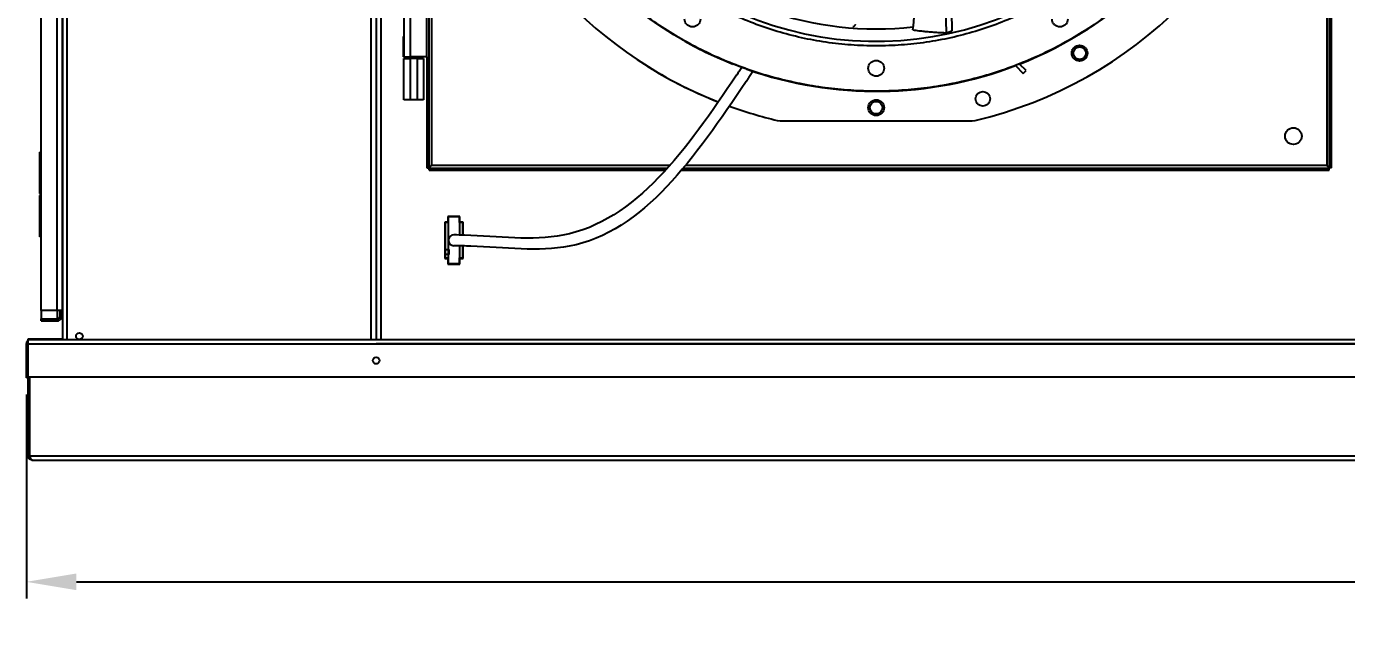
# Model space of a CAD drawing. Header units: inches. Extents: x 1229 to 1453, y -1023 to -720.
# Drawn here: x 1228.68 to 1268.29, y -893 to -875.03 of the extents above; entities that cross this region are included whole.
import ezdxf

# ---------------------------------------------------------------- set-up
doc = ezdxf.new("R2010")
doc.units = ezdxf.units.IN
doc.header["$MEASUREMENT"] = 0
doc.header["$PDSIZE"] = -1
doc.dimstyles.new('RAE Solutions', dxfattribs={"dimtxt": 2, "dimasz": 1.5, "dimexe": 0.5, "dimexo": 0.5, "dimgap": 0.5, "dimtad": 0, "dimtih": 1, "dimtoh": 1, "dimdec": 3, "dimrnd": 0.125, "dimzin": 1, "dimdsep": 46, "dimlunit": 5, "dimtxsty": 'Standard', "dimcen": 0.09, "dimadec": 0, "dimazin": 0, "dimtfac": 1, "dimtdec": 3, "dimtofl": 0, "dimtmove": 0, "dimatfit": 3, "dimfxl": 1, "dimtolj": 1, "dimtzin": 1, "dimarcsym": 0})

# ---------------------------------------------------------------- blocks, each defined once
blk = doc.blocks.new('*D257')
at = {"color": 0, "lineweight": -2, "transparency": 16777216}
for p, q in [((1339.669, -885.937), (1339.669, -892.186)), ((1228.678, -886.065), (1228.678, -892.186)), ((1230.178, -891.686), (1282.007, -891.686)), ((1338.169, -891.686), (1286.341, -891.686))]:
    blk.add_line(p, q, dxfattribs=at)
at = {"color": 0, "transparency": 16777216}
for points in [[(1230.178, -891.436), (1230.178, -891.936), (1228.678, -891.686)], [(1338.169, -891.436), (1338.169, -891.936), (1339.669, -891.686)]]:
    blk.add_solid(points, dxfattribs=at)
at = {"layer": 'Defpoints', "color": 0, "transparency": 16777216}
for p in [(1228.678, -885.565), (1339.669, -885.437), (1339.669, -891.686)]:
    blk.add_point(p, dxfattribs=at)
at = {"color": 0, "transparency": 16777216, "insert": (1284.174, -891.686), "char_height": 2, "attachment_point": 5}
blk.add_mtext('\\A1;111', dxfattribs=at)

msp = doc.modelspace()

# ---------------------------------------------------------------- linework, layer by layer
at = {"color": 18, "linetype": 'Continuous', "lineweight": 25, "true_color": 0x000000}
for p, q in [((1229.7671, -884.4265), (1229.7671, -847.0196)), ((1229.7671, -884.4265), (1229.7671, -847.0196)), ((1229.9001, -884.4265), (1229.9001, -847.0196)), ((1229.9001, -884.4265), (1229.9001, -847.0196)), ((1229.1261, -883.5456), (1229.1261, -847.2956)), ((1229.1261, -883.5456), (1229.1261, -847.2956)), ((1229.6051, -883.5456), (1229.6051, -847.2956)), ((1229.6051, -883.5456), (1229.6051, -847.2956)), ((1229.7511, -847.2956), (1229.7511, -883.5456)), ((1229.7511, -847.2956), (1229.7511, -883.5456)), ((1239.0171, -884.4265), (1239.0171, -851.0276)), ((1239.0171, -884.4265), (1239.0171, -851.0276)), ((1239.1739, -850.9825), (1239.1739, -884.4265)), ((1239.1739, -850.9825), (1239.1739, -884.4265)), ((1239.3069, -850.9825), (1239.3069, -884.4265)), ((1239.3069, -850.9825), (1239.3069, -884.4265)), ((1240.7536, -851.8687), (1240.7536, -879.2706)), ((1240.8366, -851.9447), (1240.8366, -879.1947)), ((1267.6906, -851.9447), (1267.6906, -879.1947)), ((1267.7736, -879.2706), (1267.7736, -851.8687)), ((1267.8366, -879.2706), (1267.8366, -851.8687)), ((1256.2783, -875.2184), (1256.2457, -873.5758)), ((1240.0031, -874.6997), (1240.0031, -875.3343)), ((1240.1906, -874.6997), (1240.1906, -875.9397)), ((1240.6906, -875.9397), (1240.6906, -874.6997)), ((1239.9931, -875.9397), (1239.9931, -875.3343)), ((1239.9931, -875.3343), (1240.0031, -875.3343)), ((1240.0031, -875.3343), (1240.0031, -875.9397)), ((1256.2783, -875.2184), (1256.4423, -875.1659)), ((1239.9931, -875.9397), (1240.0031, -875.9397)), ((1240.0026, -877.2297), (1240.0026, -875.9897)), ((1240.0026, -875.9897), (1240.1901, -875.9897)), ((1240.0031, -875.9397), (1240.1906, -875.9397)), ((1240.0496, -875.9397), (1240.0496, -875.9897)), ((1240.1901, -875.9897), (1240.1901, -877.2297)), ((1240.4091, -875.9897), (1240.1901, -875.9897)), ((1240.6906, -875.9397), (1240.1906, -875.9397)), ((1240.4091, -877.2297), (1240.4091, -875.9897)), ((1240.4091, -875.9897), (1240.5966, -875.9897)), ((1240.5496, -875.9897), (1240.5496, -875.9397)), ((1240.5966, -875.9897), (1240.5966, -877.2297)), ((1240.6906, -875.9397), (1240.6906, -879.2706)), ((1258.3513, -876.2031), (1258.5871, -876.4389)), ((1258.669, -876.3538), (1258.4716, -876.1564)), ((1258.5871, -876.4389), (1258.669, -876.3538)), ((1240.1901, -877.2297), (1240.0026, -877.2297)), ((1240.4091, -877.2297), (1240.1901, -877.2297)), ((1240.5966, -877.2297), (1240.4091, -877.2297)), ((1251.2059, -877.8487), (1251.2963, -877.8592)), ((1251.2963, -877.8592), (1257.0514, -877.8592)), ((1257.0514, -877.8592), (1257.1418, -877.8487)), ((1229.0791, -880.0406), (1229.0791, -878.8006)), ((1229.1261, -878.8006), (1229.0791, -878.8006)), ((1229.0791, -880.0406), (1229.0791, -878.8006)), ((1229.1261, -878.8006), (1229.0791, -878.8006)), ((1240.6906, -879.2706), (1240.7536, -879.2706)), ((1240.7607, -879.3407), (1240.7607, -879.2777)), ((1240.7607, -879.2777), (1247.9105, -879.2777)), ((1240.8366, -879.1947), (1247.9842, -879.1947)), ((1248.3862, -879.2777), (1267.7665, -879.2777)), ((1248.4552, -879.1947), (1267.6906, -879.1947)), ((1267.7665, -879.3407), (1267.7665, -879.2777)), ((1267.8366, -879.2706), (1267.7736, -879.2706)), ((1240.7607, -879.3407), (1247.8535, -879.3407)), ((1248.3331, -879.3407), (1267.7665, -879.3407)), ((1229.1261, -880.0406), (1229.0791, -880.0406)), ((1229.1261, -880.0406), (1229.0791, -880.0406)), ((1229.0949, -880.0406), (1229.0949, -880.1031)), ((1229.0949, -880.0406), (1229.0949, -880.1031)), ((1229.0796, -881.3431), (1229.0796, -880.1031)), ((1229.1261, -880.1031), (1229.0796, -880.1031)), ((1229.0796, -881.3431), (1229.0796, -880.1031)), ((1229.1261, -880.1031), (1229.0796, -880.1031)), ((1229.7511, -880.1031), (1229.7671, -880.1031)), ((1229.7511, -880.1031), (1229.7671, -880.1031)), ((1241.6821, -880.7262), (1241.3221, -880.7262)), ((1241.3221, -880.7262), (1241.3221, -880.9012)), ((1241.6721, -880.7262), (1241.3321, -880.7262)), ((1241.3321, -880.7262), (1241.3321, -880.9012)), ((1241.6721, -880.7362), (1241.3321, -880.7362)), ((1241.3321, -880.7362), (1241.3321, -880.9112)), ((1241.6721, -880.9012), (1241.6721, -880.7262)), ((1241.6721, -880.9112), (1241.6721, -880.7362)), ((1241.6821, -880.9012), (1241.6821, -880.7262)), ((1241.2271, -880.9012), (1241.2271, -881.9862)), ((1241.3221, -880.9012), (1241.2271, -880.9012)), ((1241.2371, -880.9012), (1241.2371, -881.7162)), ((1241.3321, -880.9012), (1241.2371, -880.9012)), ((1241.2371, -880.9112), (1241.2371, -881.9762)), ((1241.3321, -880.9112), (1241.2371, -880.9112)), ((1241.3321, -880.9112), (1241.3321, -881.9762)), ((1241.7671, -880.9012), (1241.6721, -880.9012)), ((1241.7671, -880.9112), (1241.6721, -880.9112)), ((1241.6721, -880.9112), (1241.6721, -881.2852)), ((1241.7771, -880.9012), (1241.6821, -880.9012)), ((1241.7671, -881.2885), (1241.7671, -880.9012)), ((1241.7671, -881.2885), (1241.7671, -880.9112)), ((1241.7671, -881.1501), (1241.7671, -881.2885)), ((1241.7771, -881.2889), (1241.7771, -880.9012)), ((1229.1261, -881.3431), (1229.0796, -881.3431)), ((1229.1261, -881.3431), (1229.0796, -881.3431)), ((1229.7511, -881.3431), (1229.7671, -881.3431)), ((1229.7511, -881.3431), (1229.7671, -881.3431)), ((1241.6721, -881.6099), (1241.6721, -881.9762)), ((1241.7671, -881.9662), (1241.7671, -881.6122)), ((1241.7671, -881.9762), (1241.7671, -881.6122)), ((1241.7771, -881.9862), (1241.7771, -881.6124)), ((1241.2271, -881.9862), (1241.3221, -881.9862)), ((1241.2371, -881.7162), (1241.3471, -881.7162)), ((1241.3471, -881.8662), (1241.2371, -881.8662)), ((1241.2371, -881.8662), (1241.2371, -881.9662)), ((1241.2371, -881.9662), (1241.3321, -881.9662)), ((1241.2371, -881.9762), (1241.3321, -881.9762)), ((1241.3221, -881.9862), (1241.3221, -882.1612)), ((1241.3321, -881.9662), (1241.3321, -882.1412)), ((1241.3321, -881.9762), (1241.3321, -882.1512)), ((1241.3471, -881.7162), (1241.3471, -881.8662)), ((1241.6721, -882.1412), (1241.6721, -881.9662)), ((1241.6721, -881.9662), (1241.7671, -881.9662)), ((1241.6721, -882.1512), (1241.6721, -881.9762)), ((1241.6721, -881.9762), (1241.7671, -881.9762)), ((1241.6821, -881.9862), (1241.7771, -881.9862)), ((1241.6821, -882.1612), (1241.6821, -881.9862)), ((1241.3221, -882.1612), (1241.6821, -882.1612)), ((1241.3321, -882.1412), (1241.6721, -882.1412)), ((1241.3321, -882.1512), (1241.6721, -882.1512)), ((1229.6051, -883.5456), (1229.1261, -883.5456)), ((1229.1261, -883.5456), (1229.1261, -883.7956)), ((1229.6051, -883.5456), (1229.1261, -883.5456)), ((1229.1261, -883.5456), (1229.1261, -883.7956)), ((1229.7252, -883.5456), (1229.6051, -883.5456)), ((1229.6051, -883.5456), (1229.6051, -883.7956)), ((1229.7252, -883.5456), (1229.6051, -883.5456)), ((1229.6051, -883.5456), (1229.6051, -883.7956)), ((1229.6881, -883.7956), (1229.6881, -883.5456)), ((1229.6881, -883.7956), (1229.6881, -883.5456)), ((1229.7511, -883.5456), (1229.7252, -883.5456)), ((1229.7511, -883.5456), (1229.7252, -883.5456)), ((1229.7511, -883.7956), (1229.7511, -883.5456)), ((1229.7511, -883.7956), (1229.7511, -883.5456)), ((1229.1261, -883.8586), (1229.1261, -883.7956)), ((1229.1261, -883.7956), (1229.6051, -883.7956)), ((1229.1261, -883.8586), (1229.1261, -883.7956)), ((1229.1261, -883.7956), (1229.6051, -883.7956)), ((1229.1261, -883.8586), (1229.6051, -883.8586)), ((1229.1261, -883.8586), (1229.6051, -883.8586)), ((1229.6051, -883.7956), (1229.6051, -883.8586)), ((1229.6051, -883.7956), (1229.6051, -883.8586)), ((1229.7252, -883.7956), (1229.6881, -883.7956)), ((1229.7252, -883.7956), (1229.6881, -883.7956)), ((1229.7511, -883.7956), (1229.7252, -883.7956)), ((1229.7511, -883.7956), (1229.7252, -883.7956)), ((1228.7284, -884.4265), (1228.7284, -884.4025)), ((1228.7284, -884.4025), (1229.7284, -884.4025)), ((1228.7284, -884.4265), (1228.7284, -884.4025)), ((1228.7284, -884.4025), (1229.7284, -884.4025)), ((1228.7284, -884.5595), (1228.7284, -884.4265)), ((1339.6194, -884.4265), (1228.7284, -884.4265)), ((1228.7284, -884.5595), (1228.7284, -884.4265)), ((1229.4909, -884.406), (1228.8114, -884.406)), ((1228.8114, -884.406), (1228.8114, -884.4265)), ((1229.4909, -884.406), (1228.8114, -884.406)), ((1228.8114, -884.406), (1228.8114, -884.4265)), ((1229.4909, -884.406), (1229.4909, -884.4265)), ((1229.4909, -884.406), (1229.4909, -884.4265)), ((1229.7284, -884.4265), (1229.7284, -884.4025)), ((1229.7284, -884.4025), (1229.7671, -884.4025)), ((1229.7284, -884.4265), (1229.7284, -884.4025)), ((1229.7284, -884.4025), (1229.7671, -884.4025)), ((1228.6784, -885.5645), (1228.6784, -884.539)), ((1228.7284, -884.539), (1228.6784, -884.539)), ((1228.6784, -885.5645), (1228.6784, -884.539)), ((1228.7284, -884.539), (1228.6784, -884.539)), ((1228.7284, -885.5515), (1228.7284, -884.5595)), ((1228.7284, -885.5515), (1228.7284, -884.5595)), ((1339.6194, -884.5595), (1228.7284, -884.5595)), ((1228.7284, -885.5645), (1228.6784, -885.5645)), ((1228.7284, -885.5645), (1228.6784, -885.5645)), ((1228.7284, -885.5645), (1228.7284, -885.5515)), ((1228.7284, -885.5645), (1228.7284, -885.5515)), ((1339.5623, -885.5515), (1228.7284, -885.5515)), ((1228.7284, -887.906), (1228.7284, -885.5645)), ((1228.7284, -887.906), (1228.7284, -885.5645)), ((1228.7784, -887.906), (1228.7784, -885.5515)), ((1228.7784, -887.906), (1228.7784, -885.5515)), ((1228.7854, -887.906), (1228.7854, -885.5515)), ((1228.7854, -887.906), (1228.7854, -885.5515)), ((1228.7284, -887.906), (1228.7784, -887.906)), ((1228.7284, -887.906), (1228.7784, -887.906)), ((1228.7854, -887.906), (1339.5623, -887.906)), ((1228.8614, -888.039), (1339.4864, -888.039))]:
    msp.add_line(p, q, dxfattribs=at)
at = {"color": 18, "true_color": 0x000000}
msp.add_line((1239.1739, -884.539), (1329.1739, -884.539), dxfattribs=at)
at = {"color": 18, "linetype": 'Continuous', "lineweight": 25, "true_color": 0x000000}
for centre, radius in [((1254.1739, -865.2608), 11.7126), ((1260.2762, -875.8304), 0.1875), ((1254.1739, -877.4655), 0.1875), ((1266.6906, -878.3197), 0.25), ((1230.2671, -884.3196), 0.0995), ((1230.2671, -884.3196), 0.0995), ((1239.1739, -885.0515), 0.0995), ((1239.1739, -885.0515), 0.0995)]:
    msp.add_circle(centre, radius, dxfattribs=at)
for centre, radius, start, end in [((1254.1739, -865.2608), 12.9331, 193.26667, 248.51312), ((1254.1739, -865.2608), 12.9331, 283.26667, 346.73333), ((1254.1739, -865.2608), 10.2157, 224.36307, 313.03719), ((1254.1739, -865.2608), 11.7147, 291.53134, 314.20264), ((1254.1739, -865.2608), 9.8425, 250.57522, 276.47911), ((1254.1739, -865.2608), 11.7147, 240.6662, 248.46866), ((1254.1739, -865.2608), 12.9331, 237.30348, 248.51312), ((1254.1739, -865.2608), 11.7147, 250.65335, 290.90006), ((1254.1739, -865.2608), 12.9331, 250.083, 256.73333), ((1241.5021, -881.4437), 0.1631, 90, 270), ((1229.6051, -883.7126), 0.083, 270, 0), ((1229.6051, -883.7126), 0.083, 270, 0), ((1229.6051, -883.7126), 0.146, 270, 325.35478), ((1229.6051, -883.7126), 0.146, 270, 325.35478), ((1228.8114, -884.539), 0.133, 128.61324, 180), ((1228.8114, -884.539), 0.133, 128.61324, 180), ((1228.8114, -884.539), 0.133, 90, 122.2353), ((1228.8114, -884.539), 0.133, 90, 122.2353)]:
    msp.add_arc(centre, radius, start, end, dxfattribs=at)
for points, knots in [([(1265.8834, -865.2608), (1265.8786, -865.5163), (1265.8689, -866.0272), (1265.7909, -866.7903), (1265.6667, -867.5468), (1265.4924, -868.2936), (1265.2699, -869.0274), (1264.9998, -869.745), (1264.6833, -870.4435), (1264.3218, -871.1197), (1263.9169, -871.7709), (1263.4703, -872.3942), (1262.9838, -872.9869), (1262.4597, -873.5466), (1261.9, -874.0708), (1261.3073, -874.5572), (1260.684, -875.0039), (1260.0328, -875.4088), (1259.3565, -875.7703), (1258.6581, -876.0867), (1257.9404, -876.3568), (1257.2067, -876.5794), (1256.4599, -876.7535), (1255.7033, -876.8784), (1254.9402, -876.9536), (1254.1739, -876.9787), (1253.4075, -876.9536), (1252.6444, -876.8784), (1251.8878, -876.7535), (1251.141, -876.5794), (1250.4073, -876.3568), (1249.6896, -876.0867), (1248.9912, -875.7702), (1248.3149, -875.4088), (1247.6637, -875.0039), (1247.0405, -874.5572), (1246.4477, -874.0708), (1245.8881, -873.5466), (1245.3639, -872.9869), (1244.8774, -872.3942), (1244.4308, -871.7709), (1244.0259, -871.1197), (1243.6644, -870.4435), (1243.3479, -869.745), (1243.0778, -869.0274), (1242.8553, -868.2936), (1242.681, -867.5468), (1242.5568, -866.7903), (1242.4788, -866.0272), (1242.4692, -865.5163), (1242.4643, -865.2608)], [0, 0, 0, 0, 0.0208333, 0.0416667, 0.0625, 0.0833333, 0.1041667, 0.125, 0.1458333, 0.1666667, 0.1875, 0.2083333, 0.2291667, 0.25, 0.2708333, 0.2916666, 0.3125, 0.3333333, 0.3541666, 0.375, 0.3958333, 0.4166666, 0.4375, 0.4583333, 0.4791667, 0.5, 0.5208333, 0.5416667, 0.5624999, 0.5833334, 0.6041667, 0.625, 0.6458333, 0.6666667, 0.6875, 0.7083334, 0.7291666, 0.75, 0.7708333, 0.7916666, 0.8125, 0.8333333, 0.8541667, 0.875, 0.8958333, 0.9166667, 0.9375, 0.9583333, 0.9791667, 1, 1, 1, 1]), ([(1261.0611, -872.9896), (1260.8701, -873.1527), (1260.488, -873.4791), (1259.8717, -873.9141), (1259.2278, -874.3062), (1258.5565, -874.6496), (1257.8621, -874.9435), (1257.1482, -875.1861), (1256.4185, -875.3761), (1255.6769, -875.5125), (1254.9274, -875.5947), (1254.1739, -875.6221), (1253.4203, -875.5947), (1252.6708, -875.5125), (1251.9292, -875.3761), (1251.1995, -875.1861), (1250.4856, -874.9435), (1249.7912, -874.6496), (1249.1199, -874.3062), (1248.476, -873.9141), (1247.8597, -873.4791), (1247.4776, -873.1527), (1247.2866, -872.9896)], [0, 0, 0, 0, 0.05000005, 0.10000004, 0.15000001, 0.19999991, 0.24999998, 0.30000002, 0.35, 0.4000001, 0.45000005, 0.50000015, 0.54999993, 0.59999988, 0.64999998, 0.69999996, 0.75000001, 0.80000007, 0.85000011, 0.90000008, 0.95000007, 1, 1, 1, 1]), ([(1255.2741, -875.1353), (1255.3117, -874.7985), (1255.3635, -874.3343), (1255.3829, -873.8679), (1255.3883, -873.7398)], [0, 0, 0, 0, 0.7254286, 1, 1, 1, 1]), ([(1256.4156, -873.5268), (1256.4161, -873.5562), (1256.4266, -874.1039), (1256.4347, -874.6495), (1256.4423, -875.1659)], [0, 0, 0, 0, 0.0537393, 1, 1, 1, 1]), ([(1248.8983, -874.8075), (1248.8947, -874.8385), (1248.8876, -874.9003), (1248.833, -874.9789), (1248.7549, -875.0315), (1248.662, -875.0499), (1248.5692, -875.0315), (1248.4911, -874.9789), (1248.4365, -874.9003), (1248.4294, -874.8385), (1248.4258, -874.8075)], [0, 0, 0, 0, 0.12499912, 0.25000073, 0.37500233, 0.50000177, 0.6250012, 0.75000281, 0.87500088, 1, 1, 1, 1]), ([(1259.9219, -874.8075), (1259.9183, -874.8385), (1259.9112, -874.9003), (1259.8566, -874.9789), (1259.7785, -875.0315), (1259.6857, -875.0499), (1259.5928, -875.0315), (1259.5147, -874.9789), (1259.4601, -874.9003), (1259.453, -874.8385), (1259.4494, -874.8075)], [0, 0, 0, 0, 0.1249991, 0.249999, 0.3750006, 0.5, 0.6249994, 0.750001, 0.8750009, 1, 1, 1, 1]), ([(1253.4689, -875.0287), (1253.4745, -875.0288), (1253.486, -875.0289), (1253.5035, -875.0242), (1253.5204, -875.0153), (1253.5348, -875.0021), (1253.5456, -874.9866), (1253.5491, -874.975), (1253.5507, -874.9697)], [0, 0, 0, 0, 0.1513439, 0.3155173, 0.4894195, 0.6686126, 0.8477257, 1, 1, 1, 1]), ([(1255.2741, -875.1353), (1255.332, -875.1427), (1255.4438, -875.1569), (1255.6061, -875.174), (1255.7701, -875.189), (1255.9376, -875.2015), (1256.1102, -875.2118), (1256.223, -875.2162), (1256.2783, -875.2184)], [0, 0, 0, 0, 0.1737118, 0.3354176, 0.4850761, 0.6632667, 0.8349165, 1, 1, 1, 1]), ([(1260.04, -875.8304), (1260.0435, -875.7996), (1260.0506, -875.738), (1260.1047, -875.6596), (1260.1822, -875.607), (1260.2745, -875.5881), (1260.3673, -875.6057), (1260.446, -875.6578), (1260.5016, -875.7367), (1260.5088, -875.7992), (1260.5124, -875.8304)], [0, 0, 0, 0, 0.1245787, 0.2488747, 0.3733756, 0.4977489, 0.6221025, 0.7475163, 0.873759, 1, 1, 1, 1]), ([(1253.9376, -876.2844), (1253.9412, -876.2535), (1253.9483, -876.1917), (1254.0029, -876.113), (1254.081, -876.0605), (1254.1739, -876.042), (1254.2667, -876.0605), (1254.3448, -876.113), (1254.3994, -876.1917), (1254.4065, -876.2535), (1254.4101, -876.2844)], [0, 0, 0, 0, 0.1249991, 0.2500007, 0.3749975, 0.4999969, 0.6250025, 0.7499993, 0.8750009, 1, 1, 1, 1]), ([(1260.5124, -875.8304), (1260.5089, -875.8614), (1260.5017, -875.9235), (1260.4467, -876.0023), (1260.3681, -876.0548), (1260.2747, -876.0728), (1260.1816, -876.0536), (1260.1039, -876.0004), (1260.0503, -875.9219), (1260.0434, -875.8608), (1260.04, -875.8304)], [0, 0, 0, 0, 0.1254908, 0.2509653, 0.3764325, 0.5019057, 0.6273876, 0.7528822, 0.8772354, 1, 1, 1, 1]), ([(1250.4775, -876.3771), (1250.4492, -876.4188), (1250.4209, -876.4605), (1250.3926, -876.5023), (1250.3926, -876.5023), (1250.3926, -876.5023), (1250.3926, -876.5023), (1250.368, -876.5386), (1250.3434, -876.5749), (1250.3188, -876.6112), (1250.3021, -876.6358), (1250.2854, -876.6605), (1250.2688, -876.6851), (1248.74, -878.9414), (1246.59, -882.1148), (1242.8341, -881.6386), (1241.6696, -881.6091), (1241.4976, -881.6068)], [-0.3298403, -0.3298403, -0.3298403, -0.3298403, -0.195731, -0.195731, -0.195731, -0.195731, -0.195731, -0.195731, -0.079089, -0.079089, -0.079089, 0, 0, 0, 7.2472697, 10.1929424, 10.7060179, 10.7060179, 10.7060179, 10.7060179]), ([(1250.1443, -876.2584), (1250.1172, -876.2985), (1250.09, -876.3386), (1250.0628, -876.3787), (1250.0385, -876.4146), (1250.0142, -876.4505), (1249.9898, -876.4864), (1249.9889, -876.4878), (1249.9879, -876.4892), (1249.987, -876.4906), (1248.4885, -878.7011), (1246.3491, -881.7786), (1242.7117, -881.3174), (1241.6097, -881.283), (1241.5021, -881.2805)], [-0.1037755, -0.1037755, -0.1037755, -0.1037755, 0.0250348, 0.0250348, 0.0250348, 0.1403463, 0.1403463, 0.1403463, 0.1448443, 0.1448443, 0.1448443, 7.2472697, 10.1929424, 10.5128293, 10.5128293, 10.5128293, 10.5128293]), ([(1254.4101, -876.2844), (1254.4065, -876.3153), (1254.3994, -876.3772), (1254.3448, -876.4558), (1254.2667, -876.5083), (1254.1739, -876.5268), (1254.081, -876.5083), (1254.0029, -876.4558), (1253.9483, -876.3772), (1253.9412, -876.3153), (1253.9376, -876.2844)], [0, 0, 0, 0, 0.1249993, 0.250001, 0.374997, 0.5000031, 0.625003, 0.749999, 0.8750007, 1, 1, 1, 1]), ([(1253.9376, -877.4655), (1253.9413, -877.4343), (1253.9485, -877.3721), (1254.0035, -877.2936), (1254.0815, -877.2415), (1254.1739, -877.2232), (1254.2662, -877.2415), (1254.3442, -877.2936), (1254.3992, -877.3721), (1254.4065, -877.4343), (1254.4101, -877.4655)], [0, 0, 0, 0, 0.1262511, 0.2513295, 0.3756274, 0.4999969, 0.6243726, 0.7486705, 0.8737489, 1, 1, 1, 1]), ([(1257.1569, -877.2018), (1257.1602, -877.1733), (1257.1667, -877.1166), (1257.2167, -877.0447), (1257.288, -876.9967), (1257.3726, -876.9797), (1257.4575, -876.9961), (1257.5293, -877.0438), (1257.58, -877.116), (1257.5866, -877.1732), (1257.59, -877.2018)], [0, 0, 0, 0, 0.1255135, 0.2499867, 0.3743935, 0.4988922, 0.6232597, 0.7479394, 0.8738314, 1, 1, 1, 1]), ([(1257.59, -877.2018), (1257.5867, -877.2302), (1257.5802, -877.287), (1257.5299, -877.3591), (1257.4581, -877.4072), (1257.3728, -877.424), (1257.2875, -877.4067), (1257.216, -877.3582), (1257.1665, -877.2861), (1257.1601, -877.2298), (1257.1569, -877.2018)], [0, 0, 0, 0, 0.1252412, 0.2504823, 0.3757092, 0.5009322, 0.6261603, 0.7514072, 0.8764868, 1, 1, 1, 1]), ([(1254.4101, -877.4655), (1254.4066, -877.4963), (1254.3995, -877.5581), (1254.345, -877.6367), (1254.2668, -877.6894), (1254.1739, -877.7079), (1254.0809, -877.6894), (1254.0027, -877.6367), (1253.9482, -877.5581), (1253.9412, -877.4963), (1253.9376, -877.4655)], [0, 0, 0, 0, 0.1245351, 0.2497058, 0.3748572, 0.5000031, 0.6251428, 0.7502942, 0.8754649, 1, 1, 1, 1]), ([(1240.8366, -879.1947), (1240.8244, -879.2063), (1240.8045, -879.2253), (1240.7834, -879.2468), (1240.7705, -879.2573), (1240.7618, -879.2633), (1240.755, -879.2679), (1240.7541, -879.2697), (1240.7536, -879.2706)], [0, 0, 0, 0, 0.3258872, 0.532605, 0.6334719, 0.7438525, 0.8655852, 1, 1, 1, 1]), ([(1240.7607, -879.2777), (1240.7613, -879.277), (1240.7625, -879.2756), (1240.77, -879.265), (1240.7844, -879.248), (1240.8079, -879.2243), (1240.8268, -879.2048), (1240.8366, -879.1947)], [0, 0, 0, 0, 0.1567996, 0.3135501, 0.4731286, 0.7271257, 1, 1, 1, 1]), ([(1267.7736, -879.2706), (1267.7731, -879.2697), (1267.7722, -879.268), (1267.7654, -879.2633), (1267.7568, -879.2574), (1267.7438, -879.2468), (1267.7227, -879.2253), (1267.7028, -879.2063), (1267.6906, -879.1947)], [0, 0, 0, 0, 0.1341537, 0.2556433, 0.3658237, 0.4665063, 0.674499, 1, 1, 1, 1]), ([(1267.6906, -879.1947), (1267.7028, -879.2074), (1267.7222, -879.2278), (1267.7462, -879.2514), (1267.7579, -879.2674), (1267.7638, -879.2763), (1267.7657, -879.2773), (1267.7665, -879.2777)], [0, 0, 0, 0, 0.3419603, 0.5458778, 0.7126603, 0.879217, 1, 1, 1, 1]), ([(1228.8614, -888.039), (1228.8465, -888.0376), (1228.8144, -888.0344), (1228.7744, -888.0104), (1228.7447, -887.9742), (1228.7304, -887.9389), (1228.729, -887.9155), (1228.7284, -887.906)], [0, 0, 0, 0, 0.2307479, 0.4984397, 0.6861954, 0.8736402, 1, 1, 1, 1]), ([(1228.8614, -888.039), (1228.8465, -888.0376), (1228.8144, -888.0344), (1228.7744, -888.0104), (1228.7447, -887.9742), (1228.7304, -887.9389), (1228.729, -887.9155), (1228.7284, -887.906)], [0, 0, 0, 0, 0.2307479, 0.4984397, 0.6861954, 0.8736402, 1, 1, 1, 1]), ([(1228.7903, -887.9488), (1228.7901, -887.9485), (1228.7851, -887.9423), (1228.78, -887.9271), (1228.7788, -887.9123), (1228.7784, -887.906)], [0, 0, 0, 0, 0.0213434, 0.5824645, 1, 1, 1, 1]), ([(1228.7903, -887.9488), (1228.7901, -887.9485), (1228.7851, -887.9423), (1228.78, -887.9271), (1228.7788, -887.9123), (1228.7784, -887.906)], [0, 0, 0, 0, 0.0213434, 0.5824645, 1, 1, 1, 1]), ([(1228.7854, -887.906), (1228.7864, -887.9171), (1228.7881, -887.9381), (1228.7939, -887.9731), (1228.8049, -888.0051), (1228.8305, -888.0325), (1228.8497, -888.0366), (1228.8614, -888.039)], [0, 0, 0, 0, 0.1482896, 0.2809185, 0.5008019, 0.69753, 1, 1, 1, 1]), ([(1228.7854, -887.906), (1228.7864, -887.9171), (1228.7881, -887.9381), (1228.7939, -887.9731), (1228.8049, -888.0051), (1228.8305, -888.0325), (1228.8497, -888.0366), (1228.8614, -888.039)], [0, 0, 0, 0, 0.1482896, 0.2809185, 0.5008019, 0.69753, 1, 1, 1, 1])]:
    msp.add_open_spline(points, degree=3, knots=knots, dxfattribs=at)

# ---------------------------------------------------------------- dimensions: what is measured, and where the dimension line sits
at = {"color": 18, "true_color": 0x000000}
dim = msp.add_linear_dim(base=(1339.6694, -891.6857), p1=(1228.6784, -885.5645), p2=(1339.6694, -885.4373), dimstyle='RAE Solutions', dxfattribs=at)
dim.commit()
dim.dimension.update_dxf_attribs({"geometry": '*D257', "text_midpoint": (1284.1739, -891.6857)})

doc.saveas('drawing.dxf')
